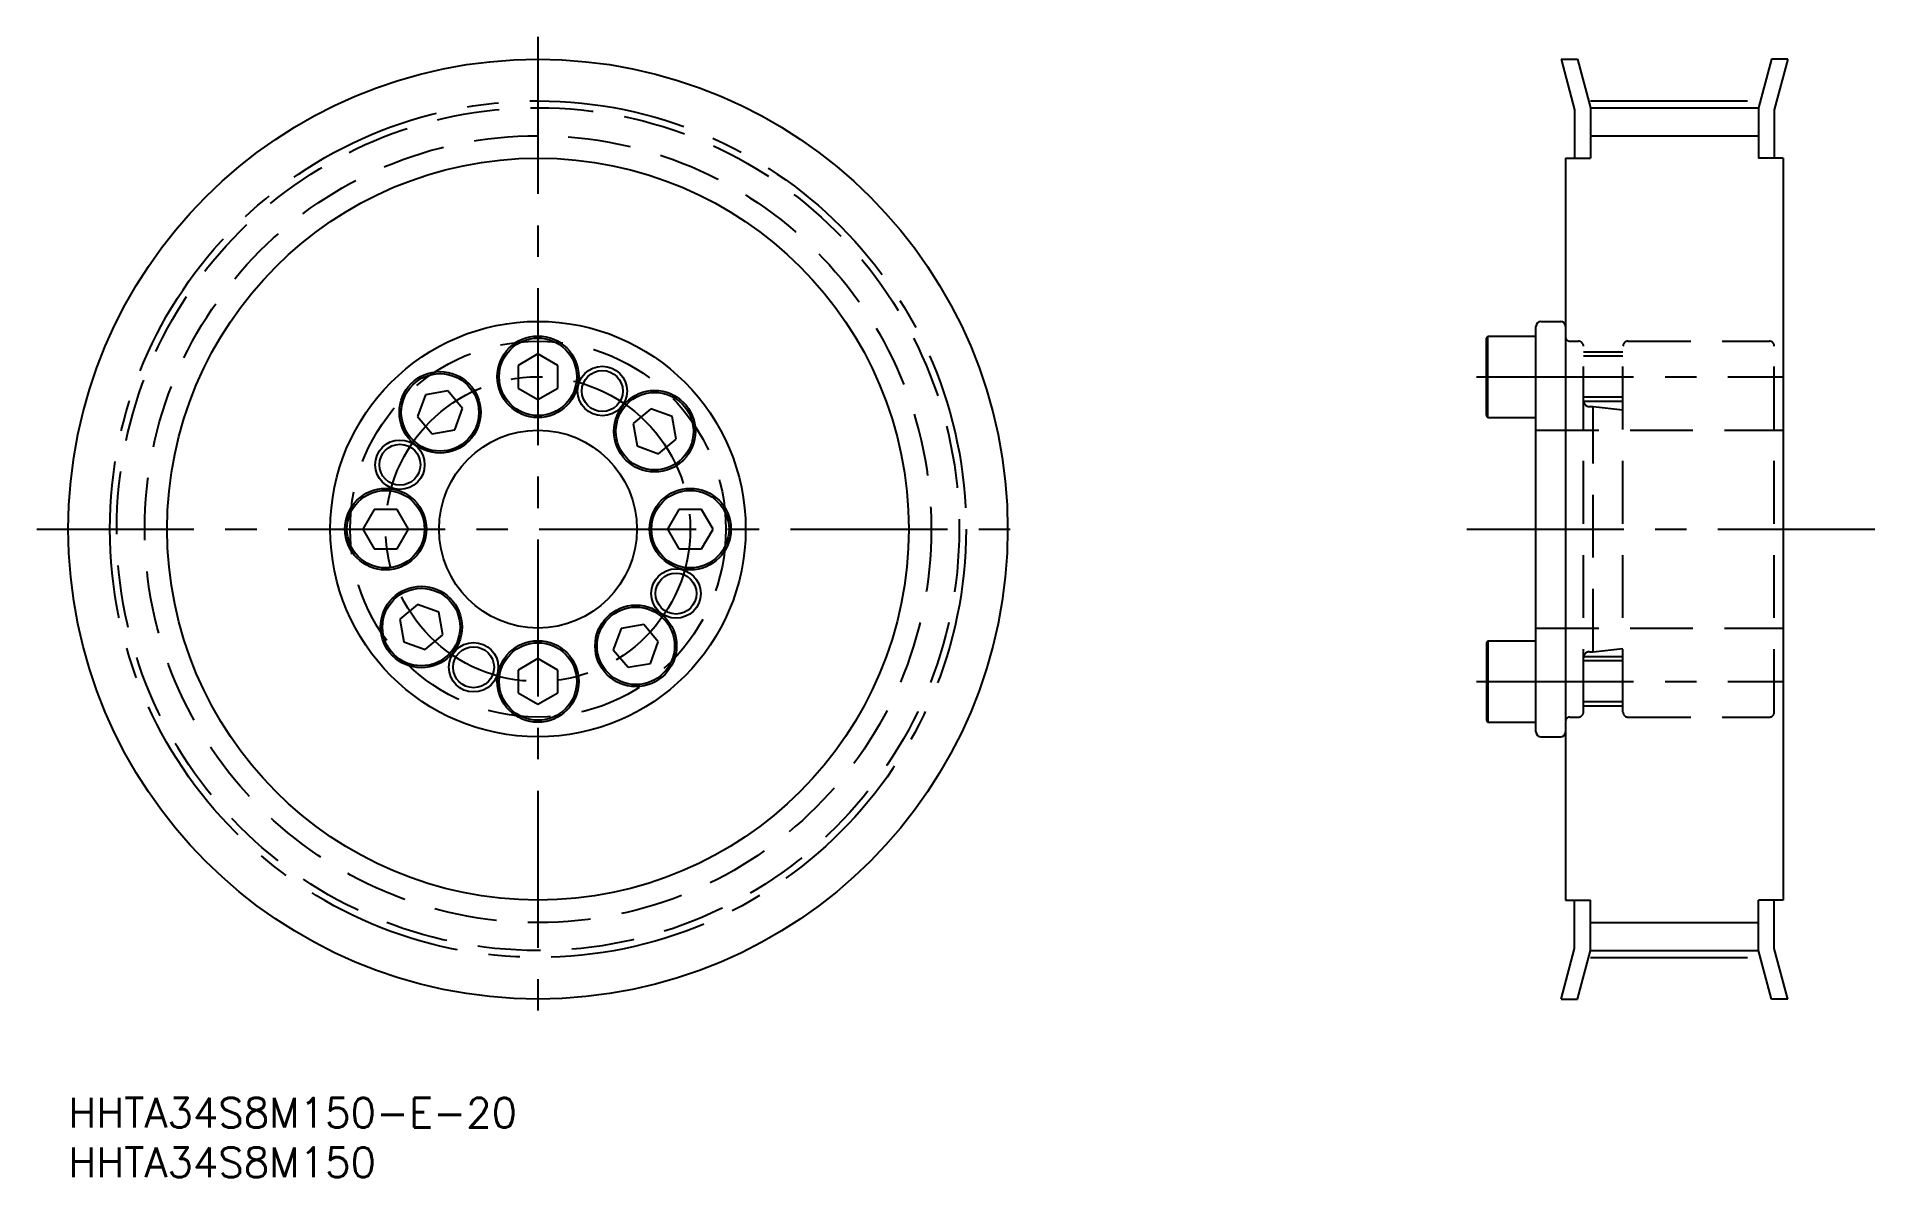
# Model space of a CAD drawing. Extents: x -3 to 183, y -8 to 107.
import ezdxf

# ---------------------------------------------------------------- set-up
doc = ezdxf.new("R2010")
doc.units = 0
doc.header["$LTSCALE"] = 0.5
doc.linetypes.add('CENTER', pattern=[50.8, 31.75, -6.35, 6.35, -6.35])
doc.linetypes.add('DASHED', pattern=[19.05, 12.7, -6.35])
for name, color, linetype in [('MSM_CENTER', 1, 'CENTER'), ('MSM_CONTINUOUS', 7, 'CONTINUOUS'), ('MSM_DASHED', 4, 'DASHED'), ('MSM_NARROW', 5, 'CONTINUOUS'), ('MSM_PART_NUMBER', 7, 'CONTINUOUS')]:
    doc.layers.add(name, color=color, linetype=linetype)
doc.styles.get("Standard").update_dxf_attribs({"font": 'txt.shx', "height": 3, "bigfont": 'bigfont.shx'})

# ---------------------------------------------------------------- blocks, each defined once
blk = doc.blocks.new('*U2')
at = {"layer": 'MSM_PART_NUMBER'}
blk.add_text('HHTA34S8M150-E-20', height=3, dxfattribs=at).set_placement((0, -3))
blk = doc.blocks.new('*U3')
at = {"layer": 'MSM_PART_NUMBER'}
blk.add_text('HHTA34S8M150', height=3, dxfattribs=at).set_placement((0, -8))

msp = doc.modelspace()

# ---------------------------------------------------------------- linework, layer by layer
at = {"layer": 'MSM_CENTER'}
for p, q in [((47.5, 107.26), (47.5, 6.35)), ((153.93, 100.79), (170.93, 100.79)), ((142.43, 72.9), (173.53, 72.9)), ((-3.17, 57.5), (97.49, 57.5)), ((141.43, 57.5), (183.43, 57.5)), ((141.43, 57.5), (183.43, 57.5)), ((142.43, 42.1), (173.53, 42.1)), ((153.93, 14.21), (170.93, 14.21))]:
    msp.add_line(p, q, dxfattribs=at)
for radius in [43.29, 15.4]:
    msp.add_circle((47.5, 57.5), radius, dxfattribs=at)
at = {"layer": 'MSM_CONTINUOUS'}
for p, q in [((150.97, 105), (152.33, 99.89)), ((150.97, 105), (152.62, 105)), ((152.62, 105), (153.93, 100.1)), ((172.24, 105), (170.93, 100.1)), ((173.9, 105), (172.24, 105)), ((173.9, 105), (172.53, 99.89)), ((152.33, 99.89), (152.33, 95)), ((153.93, 100.1), (170.93, 100.1)), ((153.93, 100.1), (153.93, 95)), ((170.93, 100.1), (170.93, 95)), ((172.53, 99.89), (172.53, 95)), ((151.43, 95), (151.43, 20)), ((151.43, 95), (153.93, 95)), ((173.43, 95), (170.93, 95)), ((173.43, 95), (173.43, 20)), ((148.93, 78.5), (150.93, 78.5)), ((143.43, 76.82), (143.55, 77.02)), ((143.43, 68.98), (143.43, 76.82)), ((143.55, 77.02), (148.43, 77.02)), ((143.55, 68.77), (143.55, 77.02)), ((148.43, 37), (148.43, 78)), ((47.5, 75.21), (45.5, 74.05)), ((49.5, 74.05), (47.5, 75.21)), ((45.5, 74.05), (45.5, 71.75)), ((48.5, 74.63), (48.5, 74.63)), ((49, 74.34), (49, 74.34)), ((49.5, 71.75), (49.5, 74.05)), ((36.12, 71.07), (35.33, 68.9)), ((38.39, 71.47), (36.12, 71.07)), ((39.88, 69.7), (38.39, 71.47)), ((45.5, 71.75), (47.5, 70.59)), ((47.5, 70.59), (49.5, 71.75)), ((39.09, 67.53), (39.88, 69.7)), ((58.9, 69.67), (57.13, 68.19)), ((61.07, 68.88), (58.9, 69.67)), ((35.33, 68.9), (36.81, 67.13)), ((36.81, 67.13), (39.09, 67.53)), ((57.13, 68.19), (57.53, 65.91)), ((61.47, 66.61), (61.07, 68.88)), ((143.43, 68.98), (143.55, 68.77)), ((143.55, 68.77), (148.43, 68.77)), ((57.53, 65.91), (59.7, 65.12)), ((59.7, 65.12), (61.47, 66.61)), ((30.95, 59.5), (29.79, 57.5)), ((33.25, 59.5), (30.95, 59.5)), ((34.41, 57.5), (33.25, 59.5)), ((61.75, 59.5), (60.59, 57.5)), ((64.05, 59.5), (61.75, 59.5)), ((65.21, 57.5), (64.05, 59.5)), ((29.79, 57.5), (30.95, 55.5)), ((33.25, 55.5), (34.41, 57.5)), ((60.59, 57.5), (61.75, 55.5)), ((64.05, 55.5), (65.21, 57.5)), ((173.43, 57.5), (173.43, 57.5)), ((30.95, 55.5), (33.25, 55.5)), ((61.75, 55.5), (64.05, 55.5)), ((35.3, 49.88), (33.53, 48.39)), ((37.47, 49.09), (35.3, 49.88)), ((37.87, 46.81), (37.47, 49.09)), ((33.53, 48.39), (33.93, 46.12)), ((36.1, 45.33), (37.87, 46.81)), ((55.91, 47.47), (55.12, 45.3)), ((58.19, 47.87), (55.91, 47.47)), ((59.67, 46.1), (58.19, 47.87)), ((33.93, 46.12), (36.1, 45.33)), ((55.12, 45.3), (56.61, 43.53)), ((58.88, 43.93), (59.67, 46.1)), ((143.43, 46.02), (143.55, 46.22)), ((143.43, 46.02), (143.43, 38.18)), ((143.55, 46.22), (148.43, 46.22)), ((143.55, 46.22), (143.55, 37.97)), ((47.5, 44.41), (45.5, 43.25)), ((45.5, 43.25), (45.5, 40.95)), ((49.5, 43.25), (47.5, 44.41)), ((49.5, 40.95), (49.5, 43.25)), ((56.61, 43.53), (58.88, 43.93)), ((45.5, 40.95), (47.5, 39.79)), ((47.5, 39.79), (49.5, 40.95)), ((143.43, 38.18), (143.55, 37.97)), ((143.55, 37.97), (148.43, 37.97)), ((148.93, 36.5), (150.93, 36.5)), ((151.43, 20), (153.93, 20)), ((152.33, 15.11), (152.33, 20)), ((153.93, 14.89), (153.93, 20)), ((173.43, 20), (170.93, 20)), ((170.93, 14.89), (170.93, 20)), ((172.53, 15.11), (172.53, 20)), ((150.97, 10), (152.33, 15.11)), ((173.9, 10), (172.53, 15.11)), ((152.62, 10), (153.93, 14.89)), ((153.93, 14.89), (170.93, 14.89)), ((172.24, 10), (170.93, 14.89)), ((150.97, 10), (152.62, 10)), ((173.9, 10), (172.24, 10))]:
    msp.add_line(p, q, dxfattribs=at)
for centre, radius in [((47.5, 57.5), 47.5), ((47.5, 57.5), 37.5), ((47.5, 57.5), 21), ((47.5, 72.9), 4.12), ((47.5, 72.9), 3.92), ((37.6, 69.3), 4.12), ((37.6, 69.3), 3.92), ((54.01, 71.46), 2.07), ((59.3, 67.4), 4.12), ((59.3, 67.4), 3.92), ((47.5, 57.5), 10), ((33.54, 64.01), 2.07), ((32.1, 57.5), 4.12), ((62.9, 57.5), 4.12), ((32.1, 57.5), 3.92), ((62.9, 57.5), 3.92), ((61.46, 50.99), 2.07), ((35.7, 47.6), 4.12), ((35.7, 47.6), 3.92), ((57.4, 45.7), 4.12), ((57.4, 45.7), 3.92), ((40.99, 43.54), 2.07), ((47.5, 42.1), 4.12), ((47.5, 42.1), 3.92)]:
    msp.add_circle(centre, radius, dxfattribs=at)
for centre, start, end in [((148.93, 78), 90, 180), ((150.93, 78), 0, 90), ((148.93, 37), 180, 270), ((150.93, 37), 270, 0)]:
    msp.add_arc(centre, 0.5, start, end, dxfattribs=at)
at = {"layer": 'MSM_DASHED'}
for p, q in [((151.84, 76.5), (152.73, 76.5)), ((153.23, 39), (153.23, 76)), ((157.23, 75.4), (153.23, 75.4)), ((157.23, 74.97), (153.23, 74.97)), ((157.23, 39), (157.23, 76)), ((157.73, 76.5), (172.03, 76.5)), ((172.53, 39), (172.53, 76)), ((157.23, 70.83), (153.23, 70.83)), ((157.23, 70.4), (153.23, 70.4)), ((153.83, 69.9), (154.23, 69.9)), ((154.23, 45.1), (154.23, 69.9)), ((154.23, 69.9), (157.23, 69.57)), ((148.43, 67.5), (173.43, 67.5)), ((173.43, 57.5), (173.43, 57.5)), ((148.43, 47.5), (173.43, 47.5)), ((153.83, 45.1), (154.23, 45.1)), ((154.23, 45.1), (157.23, 45.43)), ((157.23, 44.6), (153.23, 44.6)), ((157.23, 44.17), (153.23, 44.17)), ((157.23, 40.03), (153.23, 40.03)), ((157.23, 39.6), (153.23, 39.6)), ((151.84, 38.5), (152.73, 38.5)), ((157.73, 38.5), (172.03, 38.5))]:
    msp.add_line(p, q, dxfattribs=at)
for radius in [42.6, 39.77, 19]:
    msp.add_circle((47.5, 57.5), radius, dxfattribs=at)
for centre, radius, start, end in [((151.84, 76.91), 0.41, 180, 270), ((152.73, 76), 0.5, 0, 90), ((157.73, 76), 0.5, 90, 180), ((172.03, 76), 0.5, 0, 90), ((153.83, 70.5), 0.6, 180.0007, 270), ((153.83, 44.5), 0.6, 90, 179.9993), ((151.84, 38.09), 0.41, 90, 180), ((152.73, 39), 0.5, 270, 0), ((157.73, 39), 0.5, 180, 270), ((172.03, 39), 0.5, 270, 0)]:
    msp.add_arc(centre, radius, start, end, dxfattribs=at)
at = {"layer": 'MSM_NARROW'}
for p, q in [((153.93, 97.27), (170.93, 97.27)), ((153.93, 17.72), (170.93, 17.72))]:
    msp.add_line(p, q, dxfattribs=at)
for centre in [(54.01, 71.46), (33.54, 64.01), (61.46, 50.99), (40.99, 43.54)]:
    msp.add_circle(centre, 2.5, dxfattribs=at)

# ---------------------------------------------------------------- block references
at = {"layer": 'MSM_CONTINUOUS'}
for name in ['*U2', '*U3']:
    msp.add_blockref(name, (0, 0), dxfattribs=at)

doc.saveas('drawing.dxf')
